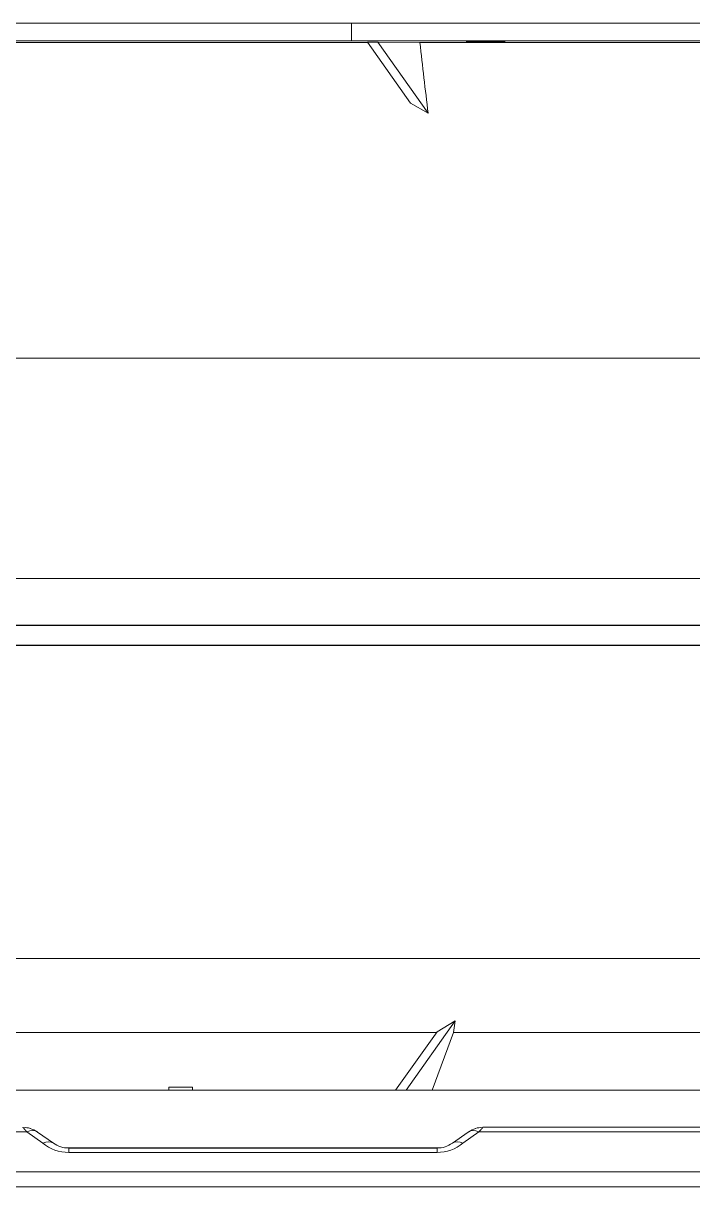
# Model space of a CAD drawing. Header units: millimetres. Extents: x 113490 to 142599, y -20467 to 115.
# Drawn here: x 133421.4 to 133647.3, y -6162.7 to -5770.2 of the extents above; entities that cross this region are included whole.
import ezdxf

# ---------------------------------------------------------------- set-up
doc = ezdxf.new("R2010")
doc.units = ezdxf.units.MM
doc.layers.add('DV1_0', color=7, linetype='Continuous')

msp = doc.modelspace()

# ---------------------------------------------------------------- linework, layer by layer
at = {"layer": 'DV1_0', "color": 7, "linetype": 'Continuous', "lineweight": 15}
for p, q in [((133147.76, -5770.18), (133532.09, -5770.18)), ((133826.43, -5770.18), (133532.09, -5770.18)), ((133532.09, -5770.18), (133532.09, -5776.08)), ((133147.76, -5776.08), (133532.09, -5776.08)), ((133353.02, -5776.68), (133537.59, -5776.68)), ((133826.43, -5776.08), (133532.09, -5776.08)), ((133541.01, -5776.53), (133537.49, -5776.55)), ((133537.49, -5776.55), (133552.02, -5797.09)), ((133555.24, -5776.68), (133541.01, -5776.53)), ((133541.01, -5776.53), (133557.99, -5800.53)), ((133555.24, -5776.68), (133803.28, -5776.68)), ((133570.98, -5776.33), (133571.31, -5776.35)), ((133583.87, -5776.35), (133583.53, -5776.33)), ((133552.02, -5797.09), (133557.99, -5800.53)), ((133201.76, -5973.34), (134156.76, -5973.34)), ((134143.05, -5973.22), (133215.47, -5973.22)), ((134156.76, -5980.02), (133201.76, -5980.02)), ((134143.16, -5980.14), (133215.36, -5980.14)), ((133213.76, -6085.69), (134144.76, -6085.69)), ((133567.11, -6106.81), (133550.59, -6130.18)), ((133561.01, -6110.43), (133567.11, -6106.81)), ((133566.62, -6110.72), (133567.11, -6106.81)), ((133560.98, -6110.72), (133353.5, -6110.72)), ((133561.01, -6110.43), (133547.05, -6130.18)), ((133559.42, -6130.18), (133566.62, -6110.72)), ((133791.9, -6110.72), (133566.62, -6110.72)), ((134176.6, -6130.18), (133182.69, -6130.18)), ((133478.52, -6129.18), (133470.52, -6129.18)), ((133470.52, -6129.18), (133470.52, -6130.18)), ((133478.52, -6130.18), (133478.52, -6129.18)), ((133776.04, -6142.68), (133576.48, -6142.68)), ((133426.15, -6144.28), (133425.91, -6144.11)), ((133431.54, -6148.05), (133426.15, -6144.28)), ((133571.57, -6144.28), (133566.19, -6148.05)), ((133571.81, -6144.11), (133571.57, -6144.28)), ((133561.02, -6149.68), (133436.7, -6149.68))]:
    msp.add_line(p, q, dxfattribs=at)
at = {"layer": 'DV1_0', "color": 7, "linetype": 'Continuous', "lineweight": 20}
for p, q in [((133570.98, -5776.33), (133570.98, -5776.32)), ((133348.03, -5883.15), (134147.45, -5883.15)), ((133215.7, -5957.48), (134142.82, -5957.48)), ((133422.57, -6144.22), (133335.15, -6144.22)), ((133427.96, -6147.99), (133422.57, -6144.22)), ((133575.15, -6144.22), (133569.77, -6147.99)), ((133777.37, -6144.22), (133575.15, -6144.22)), ((133436.15, -6149.58), (133561.72, -6149.58)), ((133436.7, -6149.68), (133436.7, -6151.14)), ((133561.02, -6151.14), (133436.7, -6151.14)), ((133561.02, -6149.68), (133561.02, -6151.14)), ((133118.64, -6157.76), (134233.88, -6157.76)), ((133118.64, -6162.73), (134233.88, -6162.73))]:
    msp.add_line(p, q, dxfattribs=at)
at = {"layer": 'DV1_0', "color": 7, "linetype": 'Continuous', "lineweight": 15}
for centre, radius, start, end in [((133576.91, -6106.02), 329.75, 88.8497, 91.0525), ((133577.93, -5450.28), 326.14, 268.8372, 271.0644), ((133422.04, -6147.96), 5.18, 70.8028, 97.5937), ((133421.24, -6150.99), 8.31, 55, 73.0515), ((133576.48, -6150.99), 8.31, 106.9484, 125), ((133575.68, -6147.96), 5.18, 82.4063, 109.1972), ((133436.7, -6140.68), 9, 235, 270), ((133561.02, -6140.68), 9, 270, 305)]:
    msp.add_arc(centre, radius, start, end, dxfattribs=at)
at = {"layer": 'DV1_0', "color": 7, "linetype": 'Continuous', "lineweight": 20}
for centre, start, end in [((133436.5, -6138), 229.4667, 270.8885), ((133561.23, -6138), 269.1115, 310.5333)]:
    msp.add_arc(centre, 13.14, start, end, dxfattribs=at)
at = {"layer": 'DV1_0', "color": 7, "linetype": 'Continuous', "lineweight": 15}
for centre, major_axis, ratio, start_param, end_param in [((191701.11, 7588.77), (-6569.66, -73335.6), 0.795898, -1.316812, -1.316482), ((133422.57, -6149.39), (3.58, 5.11), 0.647809, 0, 0.82425), ((133575.15, -6149.39), (-3.58, 5.11), 0.647809, 5.458935, 6.283185), ((133427.96, -6153.16), (3.58, 5.11), 0.647809, 0, 0.82425), ((133569.77, -6153.16), (-3.58, 5.11), 0.647809, 5.458935, 6.283185)]:
    msp.add_ellipse(centre, major_axis=major_axis, ratio=ratio, start_param=start_param, end_param=end_param, dxfattribs=at)
for points, knots in [([(133421.35, -6142.82), (133421.34, -6142.81), (133421.32, -6142.78), (133421.29, -6142.75), (133421.27, -6142.72), (133421.26, -6142.7), (133421.25, -6142.69), (133421.25, -6142.68), (133421.24, -6142.68), (133421.24, -6142.68), (133421.24, -6142.68)], [0.7510552, 0.7510552, 0.7510552, 0.7510552, 0.7916124, 0.8314593, 0.8682647, 0.9005811, 0.9291259, 0.9542346, 0.9772576, 1, 1, 1, 1]), ([(133576.48, -6142.68), (133576.48, -6142.68), (133576.48, -6142.68), (133576.48, -6142.68), (133576.47, -6142.69), (133576.46, -6142.7), (133576.45, -6142.72), (133576.43, -6142.75), (133576.4, -6142.78), (133576.38, -6142.8), (133576.37, -6142.82)], [0, 0, 0, 0, 0.0225374, 0.045499, 0.0704143, 0.098741, 0.1307989, 0.1673281, 0.2070826, 0.2462765, 0.2462765, 0.2462765, 0.2462765])]:
    msp.add_open_spline(points, degree=3, knots=knots, dxfattribs=at)
at = {"layer": 'DV1_0', "color": 7, "linetype": 'Continuous', "lineweight": 20}
for points, knots in [([(133422.57, -6144.22), (133422.53, -6144.18), (133422.45, -6144.09), (133422.35, -6143.98), (133422.24, -6143.86), (133422.15, -6143.76), (133422.06, -6143.66), (133421.98, -6143.56), (133421.9, -6143.48), (133421.83, -6143.39), (133421.76, -6143.31), (133421.69, -6143.24), (133421.64, -6143.17), (133421.58, -6143.1), (133421.53, -6143.04), (133421.48, -6142.98), (133421.43, -6142.92), (133421.39, -6142.87), (133421.36, -6142.84), (133421.35, -6142.82), (133421.35, -6142.82)], [0, 0, 0, 0, 0.0543595, 0.1067072, 0.1570729, 0.2056296, 0.252514, 0.2978724, 0.3418516, 0.3846049, 0.4262954, 0.4671026, 0.5072332, 0.5469375, 0.5865442, 0.6265138, 0.6676215, 0.7095311, 0.7509673, 0.7510552, 0.7510552, 0.7510552, 0.7510552]), ([(133576.37, -6142.82), (133576.37, -6142.82), (133576.36, -6142.83), (133576.33, -6142.87), (133576.29, -6142.92), (133576.25, -6142.98), (133576.2, -6143.04), (133576.14, -6143.1), (133576.09, -6143.17), (133576.03, -6143.24), (133575.97, -6143.31), (133575.9, -6143.39), (133575.82, -6143.48), (133575.75, -6143.56), (133575.66, -6143.66), (133575.57, -6143.76), (133575.48, -6143.86), (133575.38, -6143.98), (133575.27, -6144.09), (133575.19, -6144.18), (133575.15, -6144.22)], [0.2462765, 0.2462765, 0.2462765, 0.2462765, 0.2478008, 0.2893055, 0.3313105, 0.3725388, 0.4126164, 0.4523133, 0.4921019, 0.5323136, 0.5732018, 0.614975, 0.657814, 0.7018833, 0.7473363, 0.7943249, 0.8429799, 0.8935078, 0.9458807, 1, 1, 1, 1])]:
    msp.add_open_spline(points, degree=3, knots=knots, dxfattribs=at)

doc.saveas('drawing.dxf')
